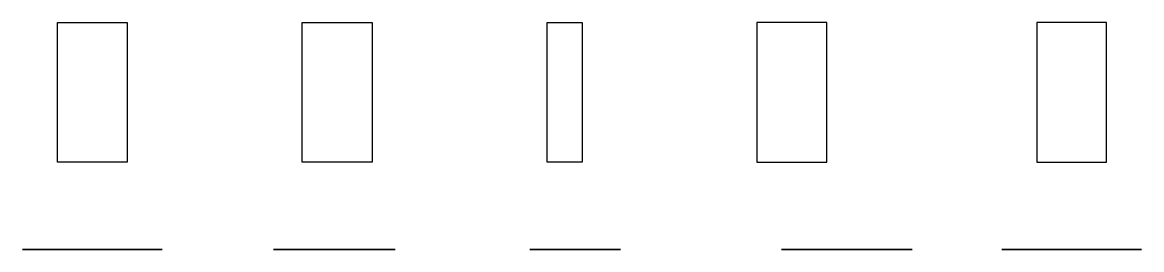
# Model space of a CAD drawing. Header units: inches. Extents: x -10.6 to 21.4, y 9.9 to 16.4.
import ezdxf

# ---------------------------------------------------------------- set-up
doc = ezdxf.new("R2010")
doc.units = ezdxf.units.IN
doc.header["$MEASUREMENT"] = 0

msp = doc.modelspace()

# ---------------------------------------------------------------- linework, layer by layer
for p, q in [((-9.627, 12.355), (-9.627, 16.355)), ((-9.627, 16.355), (-7.627, 16.355)), ((-7.627, 16.355), (-7.627, 12.355)), ((-2.627, 12.355), (-2.627, 16.355)), ((-2.627, 16.355), (-0.627, 16.355)), ((-0.627, 16.355), (-0.627, 12.355)), ((4.373, 12.355), (4.373, 16.355)), ((4.373, 16.355), (5.373, 16.355)), ((5.373, 16.355), (5.373, 12.355)), ((-7.627, 12.355), (-9.627, 12.355)), ((-0.627, 12.355), (-2.627, 12.355)), ((5.373, 12.355), (4.373, 12.355))]:
    msp.add_line(p, q)
for points in [[(10.373, 12.355), (12.373, 12.355), (12.373, 16.355), (10.373, 16.355)], [(20.373, 16.355), (18.373, 16.355), (18.373, 12.355), (20.373, 12.355)]]:
    msp.add_lwpolyline(points, close=True)
at = {"extrusion": (0, -1, 6.12323e-17), "elevation": -9.855}
for points in [[(-10.627, 5.387), (-6.627, 5.387), (-6.627, 7.387), (-10.627, 7.387)], [(17.373, 5.387), (21.373, 5.387), (21.373, 7.387), (17.373, 7.387)]]:
    msp.add_lwpolyline(points, close=True, dxfattribs=at)
at = {"layer": 'Defpoints', "extrusion": (0, -1, 6.12323e-17), "elevation": -9.855}
for points in [[(-3.444, 4.007), (0.029, 4.007), (0.029, 2.406), (-3.444, 2.406)], [(3.88, 7.236), (6.478, 7.236), (6.478, 5.486), (3.88, 5.486)], [(11.074, 4.362), (14.815, 4.362), (14.815, 2.672), (11.074, 2.672)]]:
    msp.add_lwpolyline(points, close=True, dxfattribs=at)

doc.saveas('drawing.dxf')
